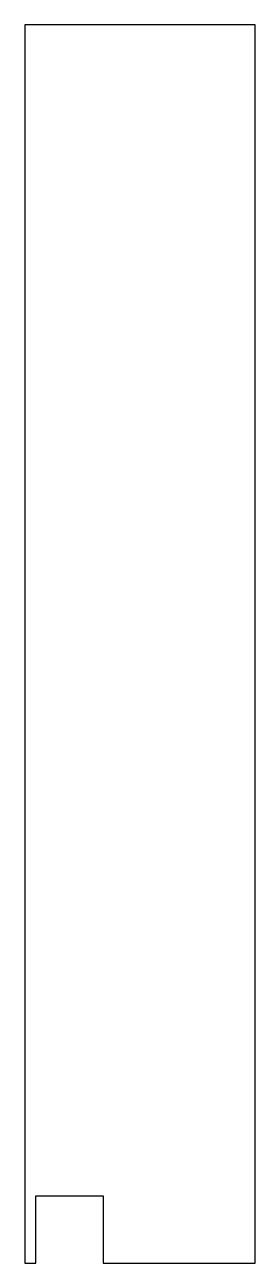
# Model space of a CAD drawing. Header units: millimetres. Extents: x 0 to 205, y 0 to 1103.
import ezdxf

# ---------------------------------------------------------------- set-up
doc = ezdxf.new("R2010")
doc.units = ezdxf.units.MM
doc.layers.add('CUT', color=7, linetype='CONTINUOUS')

msp = doc.modelspace()

# ---------------------------------------------------------------- linework, layer by layer
at = {"layer": 'CUT'}
msp.add_lwpolyline([(0, 0), (10, 0), (10, 60), (70, 60), (70, 0), (205.4567, 0), (205.4567, 1102.74), (0, 1102.74)], close=True, dxfattribs=at)

doc.saveas('drawing.dxf')
